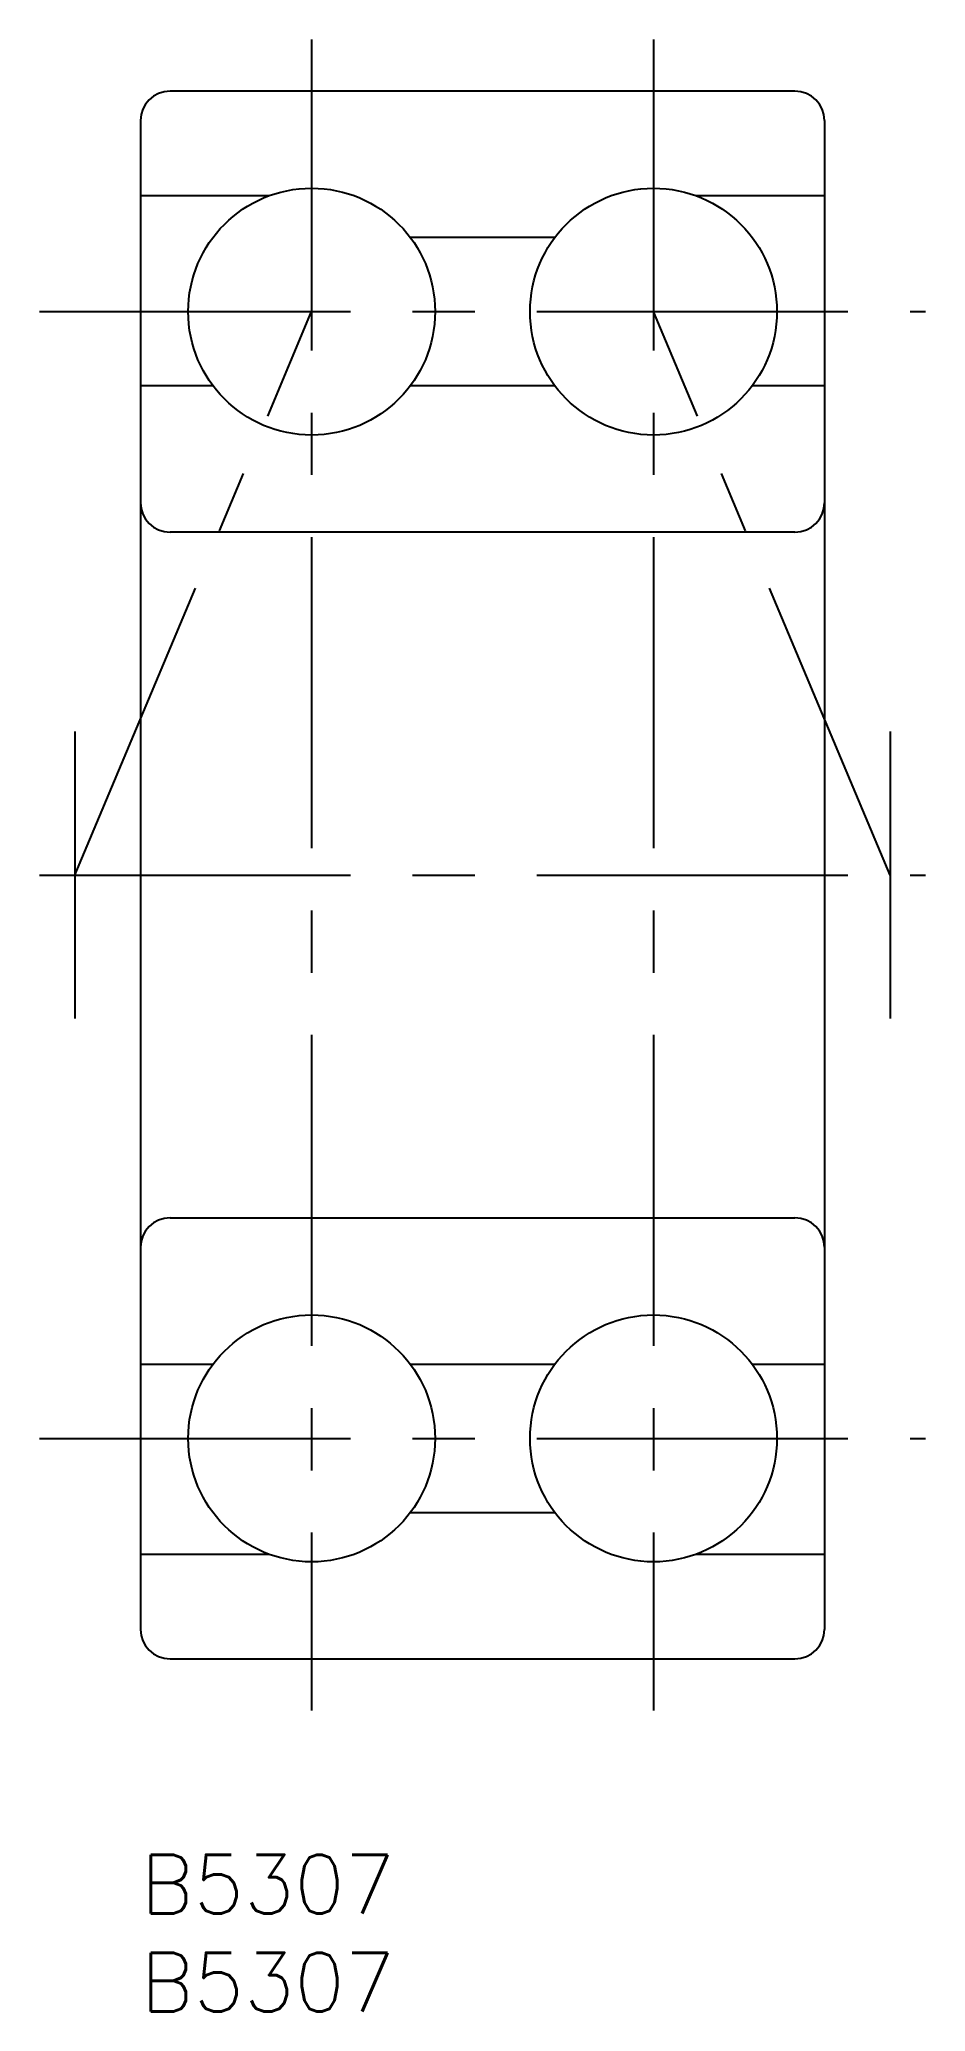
# Model space of a CAD drawing. Extents: x -5 to 40, y -8 to 93.
import ezdxf

# ---------------------------------------------------------------- set-up
doc = ezdxf.new("R2010")
doc.units = 0
doc.header["$LTSCALE"] = 0.5
doc.linetypes.add('CENTER', pattern=[50.8, 31.75, -6.35, 6.35, -6.35])
for name, color, linetype in [('MSM_CENTER', 1, 'CENTER'), ('MSM_CONTINUOUS', 7, 'CONTINUOUS'), ('MSM_PART_NUMBER', 7, 'CONTINUOUS')]:
    doc.layers.add(name, color=color, linetype=linetype)
doc.styles.get("Standard").update_dxf_attribs({"font": 'txt.shx', "height": 3, "bigfont": 'bigfont.shx'})

msp = doc.modelspace()

# ---------------------------------------------------------------- linework, layer by layer
at = {"layer": 'MSM_CENTER'}
for p, q in [((8.73, 92.64), (8.73, 7.36)), ((26.18, 92.64), (26.18, 7.36)), ((-5.17, 78.75), (40.07, 78.75)), ((-3.35, 50), (8.73, 78.75)), ((38.25, 50), (26.18, 78.75)), ((-3.35, 57.33), (-3.35, 42.67)), ((38.25, 57.33), (38.25, 42.67)), ((-5.17, 50), (40.07, 50)), ((-5.17, 21.25), (40.07, 21.25))]:
    msp.add_line(p, q, dxfattribs=at)
at = {"layer": 'MSM_CONTINUOUS'}
for p, q in [((33.4, 90), (1.5, 90)), ((0, 88.5), (0, 11.5)), ((34.9, 88.5), (34.9, 11.5)), ((6.55, 84.66), (0, 84.66)), ((34.9, 84.66), (28.35, 84.66)), ((21.13, 82.53), (13.77, 82.53)), ((3.69, 74.97), (0, 74.97)), ((21.13, 74.97), (13.77, 74.97)), ((34.9, 74.97), (31.21, 74.97)), ((33.4, 67.5), (1.5, 67.5)), ((1.5, 32.5), (33.4, 32.5)), ((0, 25.03), (3.69, 25.03)), ((13.77, 25.03), (21.13, 25.03)), ((31.21, 25.03), (34.9, 25.03)), ((13.77, 17.47), (21.13, 17.47)), ((0, 15.34), (6.55, 15.34)), ((28.35, 15.34), (34.9, 15.34)), ((1.5, 10), (33.4, 10))]:
    msp.add_line(p, q, dxfattribs=at)
for centre in [(8.73, 78.75), (26.18, 78.75), (8.73, 21.25), (26.18, 21.25)]:
    msp.add_circle(centre, 6.3, dxfattribs=at)
for centre, start, end in [((1.5, 88.5), 90, 180), ((33.4, 88.5), 0, 90), ((1.5, 69), 180, 270), ((33.4, 69), 270, 0), ((1.5, 31), 90, 180), ((33.4, 31), 360, 90), ((1.5, 11.5), 180, 270), ((33.4, 11.5), 270, 0)]:
    msp.add_arc(centre, 1.5, start, end, dxfattribs=at)

# ---------------------------------------------------------------- texts
at = {"layer": 'MSM_PART_NUMBER'}
for p in [(0, -3), (0, -8)]:
    msp.add_text('B5307', height=3, dxfattribs=at).set_placement(p)

doc.saveas('drawing.dxf')
